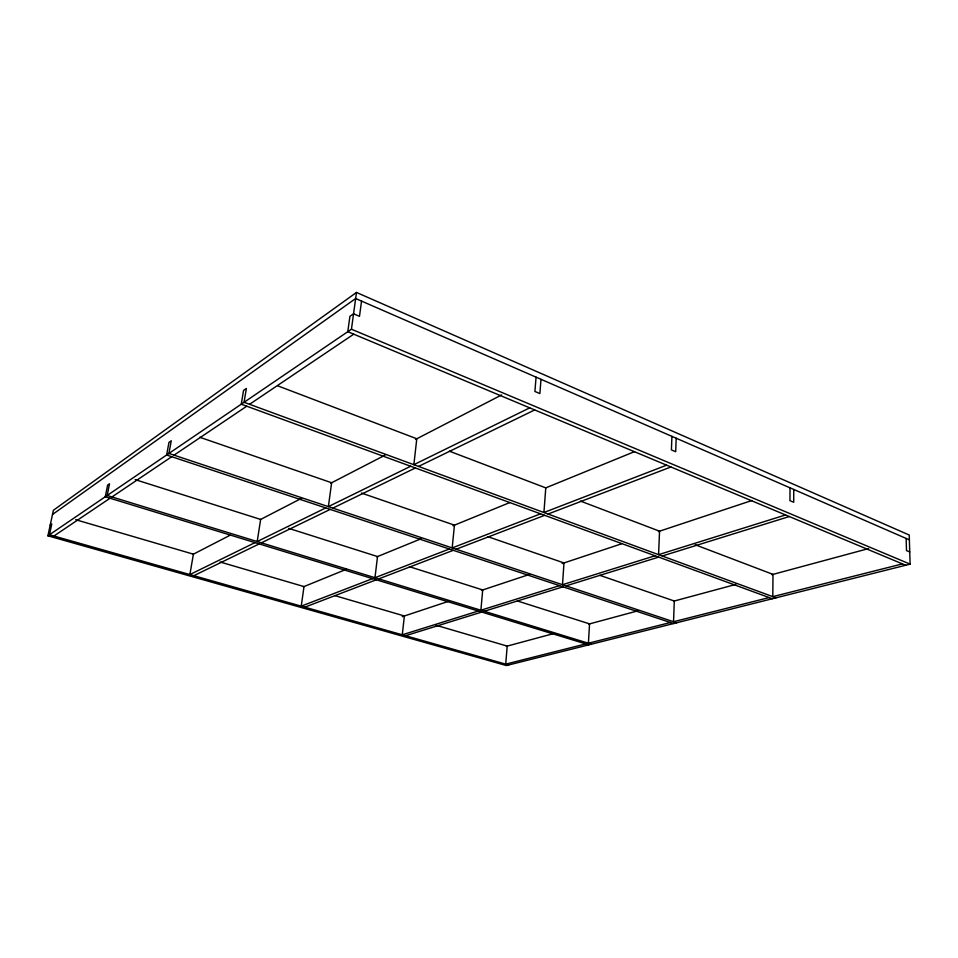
<?xml version="1.0" encoding="UTF-8"?>
<svg xmlns="http://www.w3.org/2000/svg" width="958" height="958" viewBox="0 0 958 958"><rect width="100%" height="100%" fill="white"/><g stroke="black" fill="none" stroke-linecap="round" stroke-linejoin="round"><path stroke-width="1.44" d="M790.015 487.838L789.955 500.675L793.703 502.267L793.751 489.466M676.192 438.237L675.689 451.733L671.402 449.901L671.929 436.369M540.995 379.308L539.881 393.582L534.911 391.451L536.061 377.153M361.549 301.099L359.489 316.332L353.55 313.793L349.909 316.332L347.79 331.684L905.669 565.256M47.9 535.821L351.442 329.205L356.484 292.453L909.238 535.043L910.1 564.142L506.363 665.547L47.9 535.821L53.409 510.243L356.484 292.453M52.498 514.482L355.646 298.525L909.381 539.857M50.199 525.116L51.768 524.026L49.469 534.756L508.65 664.972M53.935 536.013L110.05 498.232M111.966 496.951L171.733 456.715M174.033 455.158L246.745 406.204M249.571 404.3L353.741 334.174M192.881 554.442L229.992 535.283M260.456 519.535L301.531 498.316M330.69 483.251L385.008 455.194M415.485 439.447L501.609 394.947M254.996 542.623L189.876 574.572L193.396 554.179L75.718 519.703M325.744 507.92L257.199 541.545L260.636 519.44L135.138 479.599M410.671 466.259L328.366 506.626L331.636 482.76L199.707 437.243M529.714 407.857L413.856 464.69L416.79 438.764L277.724 385.823M193.839 575.686L259.199 543.904M261.402 542.827L330.187 509.393M332.821 508.111L415.365 467.971M418.55 466.414L534.696 409.94M303.363 586.835L346.317 569.303M376.793 556.861L421.137 538.755M453.002 525.75L509.812 502.555M545.832 487.85L634.519 451.637M372.566 578.632L301.243 606.151L303.997 586.583L220.089 561.999M449.35 549.006L374.973 577.698L377.524 556.562L288.765 528.373M540.54 513.823L452.176 547.916L454.451 525.152L361.417 493.047M666.624 465.169L543.928 512.506L545.773 487.873L449.386 451.182M304.836 607.168L376.338 579.782M378.745 578.86L453.29 550.311M456.128 549.233L544.659 515.332M548.048 514.027L670.923 466.977M402.216 616.701L448.919 601.181M481.467 590.367L529.594 574.381M562.142 563.555L621.586 543.809M658.385 531.582L751.802 500.531M478.329 611.024L402.276 634.807L404.372 615.982L334.605 595.553M559.52 585.637L480.88 610.222L482.712 589.948L409.449 566.693M655.044 555.76L562.502 584.703L563.975 562.945L487.945 536.708M785.536 514.961L658.577 554.658L659.547 531.187L580.404 501.058M405.533 635.729L481.73 612.066M484.281 611.264L563.041 586.811M566.034 585.877L658.685 557.101M662.229 555.999L789.296 516.53M506.351 646.327L552.538 633.873M588.619 624.137L637.693 610.893M673.773 601.157L735.84 584.404M771.92 574.668L868.619 548.575M585.733 643.92L505.716 664.134L507.189 646.099L436.07 625.263M670.432 622.508L588.404 643.237L589.553 623.874L517.272 600.929M769.154 597.564L673.534 621.73L674.288 601.013L599.804 575.315M902.412 563.891L772.795 596.642L772.998 574.381L695.149 544.743M588.775 644.842L105.272 496.771L107.619 485.119L109.511 483.802L107.176 495.478L591.445 644.171M676.659 622.772L168.907 453.445L171.254 440.788L168.967 442.38L166.62 455.014L673.558 623.55M772.364 598.738L241.26 404.204L243.56 390.421L246.362 388.457L244.074 402.288L776.004 597.828M351.442 329.205L910.1 564.142M909.741 551.964L906.496 550.575L906.148 538.456"/></g></svg>
